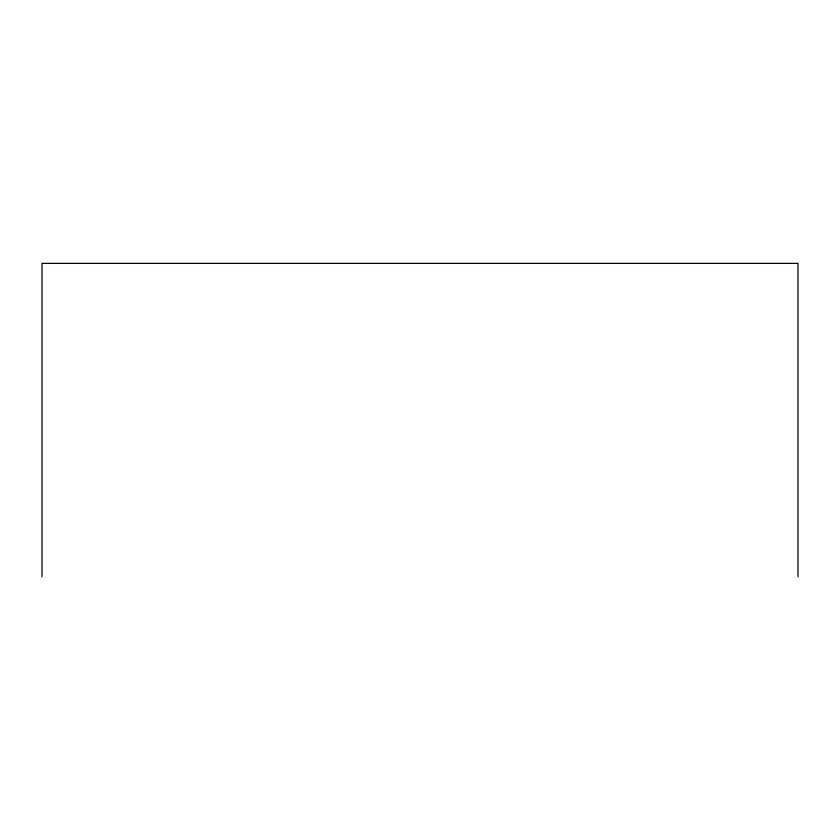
<?xml version="1.0" encoding="UTF-8"?>
<svg xmlns="http://www.w3.org/2000/svg" width="840" height="840" viewBox="0 0 840 840"><rect width="100%" height="100%" fill="white"/><g stroke="black" fill="none" stroke-linecap="round" stroke-linejoin="round"><path stroke-width="1.26" d="M798 576.618L798 263.382L42 263.382L42 576.618"/></g></svg>
